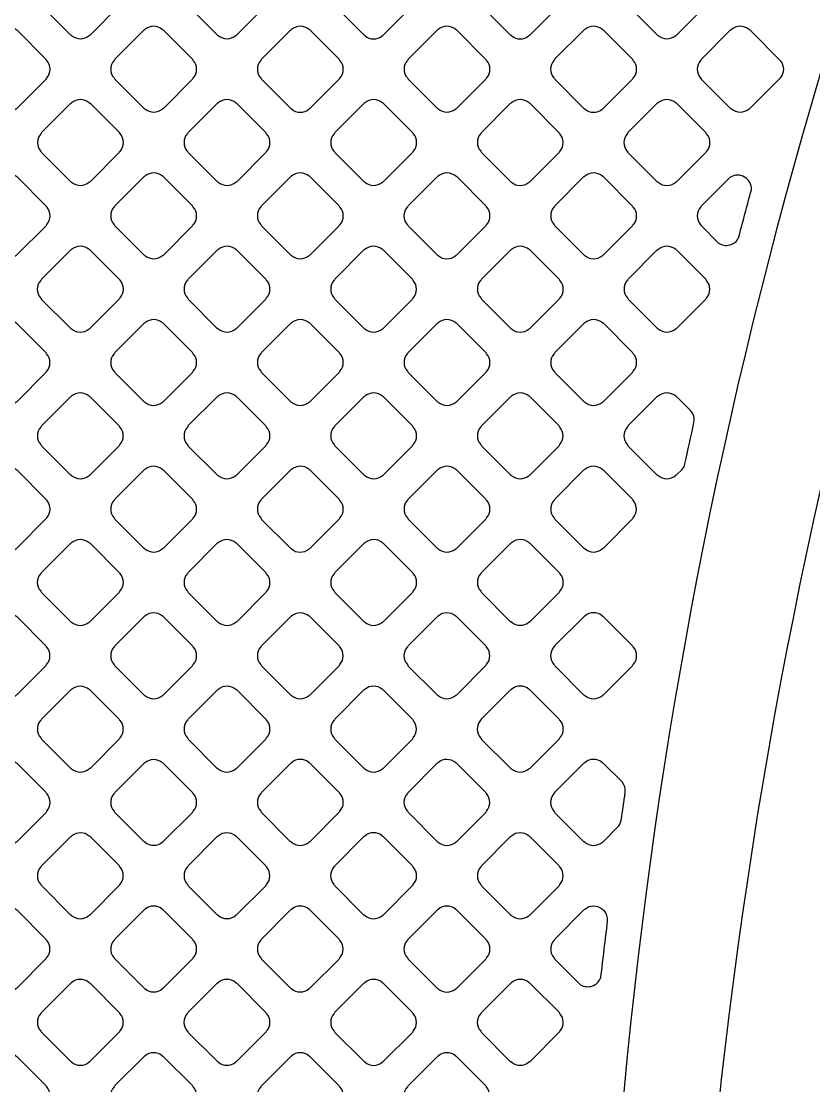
# Model space of a CAD drawing. Header units: millimetres. Extents: x 3440 to 3572, y 2 to 96.
# Drawn here: x 3490.296 to 3491.461, y 54.568 to 56.132 of the extents above; entities that cross this region are included whole.
import ezdxf

# ---------------------------------------------------------------- set-up
doc = ezdxf.new("R2010")
doc.units = ezdxf.units.MM
doc.header["$LTSCALE"] = 23.1
doc.layers.add('gbr-dxf', color=7, linetype='CONTINUOUS')

msp = doc.modelspace()

# ---------------------------------------------------------------- linework, layer by layer
at = {"layer": 'gbr-dxf', "linetype": 'Continuous'}
for points in [[(3494.7202, 60.2352), (3493.7319, 59.2469), (3493.7315, 59.2465, 0.198813), (3491.4285, 53.6891, -0.009943), (3491.4285, 53.6863), (3491.4285, 50.4611, -0.034985), (3491.4286, 50.4608, 0.107213), (3491.4306, 50.4526, -0.065073), (3491.4308, 50.452, -0.123869), (3491.4414, 50.41), (3491.4415, 50.41), (3491.4415, 49.8766), (3491.2637, 49.8766), (3491.2637, 50.1402, -0.009209), (3491.2636, 50.1432), (3491.2636, 50.4099, -0.135021), (3491.2761, 50.4554), (3491.2761, 53.6835, -0.009965), (3491.2761, 53.6863, -0.198905), (3493.6237, 59.3543), (3493.6241, 59.3546), (3494.6124, 60.3429)], [(3494.2543, 60.1648), (3493.8236, 59.734), (3493.8232, 59.7337), (3493.5341, 59.4445), (3493.4973, 59.4077), (3493.4973, 59.4077), (3493.4229, 59.3333), (3493.4229, 59.3333), (3493.4229, 59.3333, 0.198909), (3491.1489, 53.8438, -0.020503), (3491.1488, 53.8419), (3491.1488, 53.8144)]]:
    msp.add_lwpolyline(points, format="xyb", dxfattribs=at)
for points in [[(3490.325, 56.1566, -0.096117), (3490.3259, 56.155), (3490.3685, 56.1124, -0.100073), (3490.3702, 56.1114, 0.378731), (3490.3961, 56.1114, -0.09601), (3490.3978, 56.1124), (3490.4404, 56.1549, -0.096328), (3490.4414, 56.1566, 0.379), (3490.4414, 56.1825, -0.092234), (3490.4404, 56.1841), (3490.3979, 56.2266, -0.104677), (3490.3961, 56.2277, 0.379), (3490.3701, 56.2277, -0.096117), (3490.3685, 56.2267), (3490.3259, 56.1842, -0.096328), (3490.325, 56.1825, 0.379063)], [(3490.5405, 56.1566, -0.095956), (3490.5414, 56.1549), (3490.584, 56.1124, -0.100151), (3490.5857, 56.1114, 0.379243), (3490.6116, 56.1114, -0.095487), (3490.6133, 56.1123), (3490.6559, 56.155, -0.095916), (3490.6568, 56.1566, 0.379605), (3490.6568, 56.1825, -0.108195), (3490.6558, 56.1844), (3490.6135, 56.2267, -0.104691), (3490.6117, 56.2278, 0.379731), (3490.5857, 56.2278, -0.096625), (3490.5841, 56.2268), (3490.5414, 56.1842, -0.096111), (3490.5405, 56.1825, 0.379682)], [(3490.756, 56.1567, -0.09601), (3490.757, 56.155), (3490.7998, 56.1122, -0.08335), (3490.8012, 56.1113, 0.378952), (3490.8271, 56.1113, -0.09601), (3490.8288, 56.1123), (3490.8714, 56.1549, -0.096328), (3490.8723, 56.1565, 0.37947), (3490.8723, 56.1825, -0.092636), (3490.8714, 56.1841), (3490.8286, 56.2268, -0.088207), (3490.8271, 56.2277, 0.379297), (3490.8012, 56.2278, -0.096261), (3490.7995, 56.2268), (3490.757, 56.1843, -0.095916), (3490.756, 56.1826, 0.379011)], [(3490.9715, 56.1825, 0.37889), (3490.9715, 56.1566, -0.107475), (3490.9726, 56.1547), (3491.015, 56.1123, -0.095824), (3491.0166, 56.1113, 0.378719), (3491.0425, 56.1113, -0.095378), (3491.0442, 56.1123), (3491.0869, 56.155, -0.095602), (3491.0879, 56.1566, 0.379605), (3491.0879, 56.1826, -0.096458), (3491.0869, 56.1842), (3491.0443, 56.2268, -0.092623), (3491.0427, 56.2278, 0.3795), (3491.0168, 56.2278, -0.096259), (3491.0151, 56.2268), (3490.9725, 56.1842, -0.095895)], [(3491.187, 56.1826, 0.379465), (3491.1871, 56.1567, -0.103917), (3491.1881, 56.1549), (3491.2307, 56.1123, -0.092072), (3491.2322, 56.1114, 0.37981), (3491.2582, 56.1114, -0.096625), (3491.2598, 56.1123), (3491.3024, 56.1549, -0.096111), (3491.3034, 56.1565, 0.379859), (3491.3034, 56.1825, -0.100399), (3491.3024, 56.1842), (3491.2598, 56.2268, -0.096627), (3491.2581, 56.2278, 0.379297), (3491.2322, 56.2278, -0.096261), (3491.2306, 56.2268), (3491.188, 56.1843, -0.096328)], [(3490.2172, 56.0748, 0.378504), (3490.2172, 56.0489, -0.100188), (3490.2182, 56.0471), (3490.2607, 56.0047, -0.103421), (3490.2625, 56.0036, 0.379029), (3490.2884, 56.0037, -0.096625), (3490.2901, 56.0046), (3490.3327, 56.0472, -0.096111), (3490.3336, 56.0489, 0.379859), (3490.3336, 56.0748, -0.088014), (3490.3327, 56.0763), (3490.2901, 56.119, -0.100824), (3490.2884, 56.12, 0.379297), (3490.2624, 56.12, -0.096261), (3490.2608, 56.119), (3490.2182, 56.0764, -0.096509)], [(3490.4327, 56.0489, -0.099643), (3490.4337, 56.0472), (3490.4762, 56.0047, -0.104246), (3490.478, 56.0037, 0.378892), (3490.5039, 56.0037, -0.095883), (3490.5056, 56.0046), (3490.548, 56.0471, -0.096227), (3490.549, 56.0488, 0.379605), (3490.549, 56.0747, -0.104293), (3490.548, 56.0765), (3490.5056, 56.1189, -0.100519), (3490.5038, 56.1199, 0.3795), (3490.4779, 56.12, -0.096259), (3490.4762, 56.119), (3490.4337, 56.0764, -0.095895), (3490.4327, 56.0748, 0.378651)], [(3490.6482, 56.0748, 0.379465), (3490.6482, 56.0488, -0.099964), (3490.6492, 56.0471), (3490.6919, 56.0045, -0.087638), (3490.6934, 56.0035, 0.379308), (3490.7193, 56.0035, -0.095968), (3490.721, 56.0045), (3490.7637, 56.0472, -0.096328), (3490.7646, 56.0488, 0.379), (3490.7647, 56.0748, -0.104256), (3490.7636, 56.0766), (3490.7211, 56.1191, -0.10077), (3490.7194, 56.1201, 0.378945), (3490.6935, 56.1201, -0.096217), (3490.6919, 56.1191), (3490.6492, 56.0764, -0.096328)], [(3490.8638, 56.0748, 0.37889), (3490.8638, 56.0489, -0.096265), (3490.8648, 56.0473), (3490.9076, 56.0045, -0.083168), (3490.9089, 56.0036, 0.378647), (3490.9349, 56.0036, -0.095383), (3490.9365, 56.0046), (3490.9791, 56.0472, -0.096036), (3490.9801, 56.0488, 0.378841), (3490.9801, 56.0748, -0.09221), (3490.9791, 56.0763), (3490.9364, 56.119, -0.088207), (3490.9349, 56.12, 0.379456), (3490.909, 56.12, -0.096614), (3490.9073, 56.119), (3490.8648, 56.0765, -0.095895)], [(3491.0792, 56.0748, 0.378793), (3491.0792, 56.0489, -0.107922), (3491.0803, 56.047), (3491.1228, 56.0045, -0.095916), (3491.1244, 56.0035, 0.379639), (3491.1504, 56.0035, -0.096475), (3491.152, 56.0045), (3491.1947, 56.0472, -0.096627), (3491.1957, 56.0488, 0.379859), (3491.1957, 56.0748, -0.096723), (3491.1947, 56.0764), (3491.152, 56.1191, -0.092898), (3491.1504, 56.1201, 0.379141), (3491.1245, 56.1201, -0.095883), (3491.1229, 56.1191), (3491.0802, 56.0764, -0.095987)], [(3491.2948, 56.0488, -0.092348), (3491.2957, 56.0472), (3491.3384, 56.0045, -0.096111), (3491.3401, 56.0036, 0.37981), (3491.366, 56.0036, -0.096458), (3491.3677, 56.0045), (3491.4128, 56.0496, 0.331659), (3491.4128, 56.0738), (3491.3675, 56.119, -0.092398), (3491.366, 56.12, 0.379778), (3491.34, 56.12, -0.096458), (3491.3384, 56.119), (3491.2958, 56.0764, -0.096627), (3491.2948, 56.0748, 0.379682)], [(3490.325, 55.9411, -0.099971), (3490.326, 55.9394), (3490.3685, 55.8969, -0.102971), (3490.3702, 55.8959, 0.378376), (3490.3961, 55.8959, -0.096031), (3490.3978, 55.8968), (3490.4404, 55.9395, -0.095916), (3490.4414, 55.9411, 0.379605), (3490.4414, 55.9671, -0.088014), (3490.4405, 55.9686), (3490.3979, 56.0112, -0.100824), (3490.3961, 56.0122, 0.379762), (3490.3702, 56.0122, -0.096265), (3490.3685, 56.0112), (3490.326, 55.9687, -0.096737), (3490.325, 55.967, 0.379065)], [(3490.5405, 55.9411, -0.099971), (3490.5415, 55.9394), (3490.584, 55.8969, -0.103923), (3490.5858, 55.8959, 0.379422), (3490.6117, 55.8959, -0.096625), (3490.6134, 55.8969), (3490.6558, 55.9393, -0.096111), (3490.6568, 55.941, 0.379357), (3490.6568, 55.9669, -0.104256), (3490.6558, 55.9687), (3490.6133, 56.0112, -0.10077), (3490.6116, 56.0122, 0.378945), (3490.5857, 56.0122, -0.096217), (3490.584, 56.0112), (3490.5415, 55.9687, -0.095916), (3490.5405, 55.9671, 0.379011)], [(3490.756, 55.9411, -0.099964), (3490.757, 55.9393), (3490.7996, 55.8967, -0.087638), (3490.8011, 55.8958, 0.379243), (3490.827, 55.8958, -0.095166), (3490.8287, 55.8967), (3490.8714, 55.9395, -0.095296), (3490.8724, 55.9411, 0.379605), (3490.8724, 55.9671, -0.104545), (3490.8713, 55.9689), (3490.8289, 56.0113, -0.101196), (3490.8272, 56.0123, 0.379731), (3490.8012, 56.0123, -0.096625), (3490.7996, 56.0113), (3490.757, 55.9687, -0.096111), (3490.756, 55.967, 0.379682)], [(3490.9715, 55.9671, 0.379465), (3490.9715, 55.9412, -0.095956), (3490.9725, 55.9395), (3491.0153, 55.8967, -0.082912), (3491.0167, 55.8958, 0.37981), (3491.0427, 55.8958, -0.096458), (3491.0443, 55.8968), (3491.0869, 55.9394, -0.096423), (3491.0878, 55.941, 0.379859), (3491.0878, 55.967, -0.09253), (3491.0869, 55.9685), (3491.0441, 56.0113, -0.088207), (3491.0426, 56.0122, 0.379297), (3491.0167, 56.0123, -0.096261), (3491.015, 56.0113), (3490.9725, 55.9688, -0.096328)], [(3491.187, 55.941, -0.103999), (3491.188, 55.9393), (3491.2305, 55.8968, -0.10739), (3491.2323, 55.8958, 0.379201), (3491.2583, 55.8958, -0.096625), (3491.2599, 55.8968), (3491.3025, 55.9393, -0.096111), (3491.3035, 55.941, 0.3795), (3491.3035, 55.9669, -0.100588), (3491.3025, 55.9687), (3491.2598, 56.0113, -0.096539), (3491.2582, 56.0123, 0.379249), (3491.2323, 56.0122, -0.096458), (3491.2306, 56.0113), (3491.188, 55.9687, -0.096627), (3491.187, 55.967, 0.379451)], [(3490.2171, 55.8332, -0.087254), (3490.218, 55.8317), (3490.2608, 55.7889, -0.091703), (3490.2623, 55.788, 0.378719), (3490.2883, 55.788, -0.096031), (3490.2899, 55.7889), (3490.3327, 55.8318, -0.095987), (3490.3337, 55.8334, 0.378715), (3490.3337, 55.8593, -0.083622), (3490.3328, 55.8607), (3490.29, 55.9035, -0.096197), (3490.2883, 55.9045, 0.379071), (3490.2624, 55.9045, -0.096625), (3490.2608, 55.9035), (3490.2181, 55.8608, -0.096111), (3490.2171, 55.8592, 0.379451)], [(3490.4327, 55.8593, 0.378673), (3490.4327, 55.8334, -0.103884), (3490.4338, 55.8316), (3490.4762, 55.7892, -0.107439), (3490.478, 55.7881, 0.378424), (3490.5039, 55.7881, -0.09601), (3490.5056, 55.7891), (3490.5481, 55.8317, -0.096328), (3490.5491, 55.8333, 0.379), (3490.5491, 55.8592, -0.100402), (3490.5481, 55.861), (3490.5055, 55.9035, -0.096527), (3490.5039, 55.9045, 0.378784), (3490.478, 55.9045, -0.096031), (3490.4763, 55.9036), (3490.4337, 55.8609, -0.096195)], [(3490.6483, 55.8334, -0.104099), (3490.6493, 55.8316), (3490.6919, 55.789, -0.091703), (3490.6934, 55.7881, 0.378719), (3490.7193, 55.7881, -0.095378), (3490.721, 55.789), (3490.7636, 55.8317, -0.0952), (3490.7646, 55.8333, 0.378889), (3490.7646, 55.8592, -0.100514), (3490.7635, 55.861), (3490.721, 55.9035, -0.096558), (3490.7194, 55.9044, 0.379778), (3490.6934, 55.9044, -0.096625), (3490.6918, 55.9035), (3490.6493, 55.861, -0.096111), (3490.6483, 55.8593, 0.379451)], [(3490.8637, 55.8593, 0.379465), (3490.8637, 55.8333, -0.10047), (3490.8647, 55.8316), (3490.9074, 55.7889, -0.088202), (3490.9089, 55.788, 0.37981), (3490.9349, 55.788, -0.096458), (3490.9365, 55.789), (3490.9792, 55.8317, -0.096627), (3490.9802, 55.8333, 0.379859), (3490.9802, 55.8593, -0.104765), (3490.9791, 55.8611), (3490.9367, 55.9035, -0.100824), (3490.9349, 55.9045, 0.379297), (3490.909, 55.9046, -0.096217), (3490.9074, 55.9036), (3490.8647, 55.8609, -0.096423)], [(3491.0793, 55.8334, -0.096117), (3491.0803, 55.8317), (3491.1232, 55.7889, -0.083081), (3491.1246, 55.788, 0.379201), (3491.1505, 55.788, -0.096625), (3491.1521, 55.789), (3491.1947, 55.8315, -0.096111), (3491.1957, 55.8332, 0.379357), (3491.1957, 55.8591, -0.092315), (3491.1947, 55.8607), (3491.1519, 55.9035, -0.088435), (3491.1504, 55.9045, 0.37947), (3491.1245, 55.9044, -0.096458), (3491.1228, 55.9035), (3491.0803, 55.861, -0.096627), (3491.0793, 55.8593, 0.379451)], [(3491.2948, 55.8592, 0.379307), (3491.2948, 55.8332, -0.104215), (3491.2959, 55.8314), (3491.3209, 55.8063, 0.449658), (3491.3506, 55.814, -0.002374), (3491.3694, 55.8847, 0.603449), (3491.338, 55.903), (3491.2958, 55.8608, -0.095796)], [(3490.3248, 55.7254, -0.087613), (3490.3257, 55.724), (3490.3685, 55.6812, -0.091578), (3490.3701, 55.6802, 0.379178), (3490.396, 55.6802, -0.096766), (3490.3977, 55.6812), (3490.4404, 55.724, -0.096328), (3490.4414, 55.7256, 0.379029), (3490.4414, 55.7516, -0.083262), (3490.4405, 55.7529), (3490.3977, 55.7958, -0.096197), (3490.3961, 55.7967, 0.378472), (3490.3702, 55.7967, -0.096507), (3490.3685, 55.7958), (3490.3258, 55.753, -0.096423), (3490.3248, 55.7514, 0.379063)], [(3490.5405, 55.7256, -0.10377), (3490.5415, 55.7238), (3490.5839, 55.6814, -0.107439), (3490.5858, 55.6804, 0.37834), (3490.6117, 55.6804, -0.095383), (3490.6133, 55.6814), (3490.6559, 55.7239, -0.096036), (3490.6568, 55.7256, 0.378841), (3490.6568, 55.7515, -0.100514), (3490.6558, 55.7532), (3490.6133, 55.7957, -0.096212), (3490.6117, 55.7967, 0.379456), (3490.5857, 55.7967, -0.096614), (3490.5841, 55.7958), (3490.5415, 55.7532, -0.096197), (3490.5405, 55.7515, 0.378472)], [(3490.756, 55.7516, 0.378798), (3490.756, 55.7256, -0.104185), (3490.7571, 55.7238), (3490.7996, 55.6813, -0.091913), (3490.8012, 55.6803, 0.379639), (3490.8272, 55.6803, -0.096458), (3490.8288, 55.6813), (3490.8713, 55.7238, -0.096627), (3490.8723, 55.7255, 0.3795), (3490.8723, 55.7514, -0.100514), (3490.8713, 55.7532), (3490.8287, 55.7958, -0.096539), (3490.8271, 55.7967, 0.378645), (3490.8012, 55.7967, -0.09657), (3490.7995, 55.7958), (3490.757, 55.7532, -0.096195)], [(3490.9715, 55.7256, -0.099643), (3490.9725, 55.7238), (3491.0153, 55.6811, -0.087737), (3491.0167, 55.6802, 0.379422), (3491.0427, 55.6802, -0.096625), (3491.0443, 55.6812), (3491.087, 55.7238, -0.096111), (3491.088, 55.7255, 0.379357), (3491.088, 55.7514, -0.104256), (3491.087, 55.7532), (3491.0444, 55.7958, -0.10077), (3491.0427, 55.7968, 0.37947), (3491.0168, 55.7967, -0.096458), (3491.0151, 55.7958), (3490.9725, 55.7532, -0.096627), (3490.9715, 55.7515, 0.379308)], [(3491.1871, 55.7256, -0.09601), (3491.1881, 55.7239), (3491.2309, 55.6812, -0.08335), (3491.2322, 55.6803, 0.379422), (3491.2582, 55.6803, -0.096625), (3491.2598, 55.6813), (3491.3024, 55.7238, -0.096111), (3491.3034, 55.7255, 0.3795), (3491.3034, 55.7514, -0.092597), (3491.3024, 55.753), (3491.2597, 55.7957, -0.088093), (3491.2582, 55.7966, 0.379249), (3491.2323, 55.7966, -0.096625), (3491.2306, 55.7956), (3491.1881, 55.7532, -0.096111), (3491.1872, 55.7515, 0.379308)], [(3490.2171, 55.6437, 0.379465), (3490.2172, 55.6177, -0.091954), (3490.2181, 55.6162), (3490.2607, 55.5735, -0.096332), (3490.2624, 55.5725, 0.37981), (3490.2884, 55.5725, -0.096625), (3490.29, 55.5735), (3490.3325, 55.6161, -0.096111), (3490.3335, 55.6177, 0.379859), (3490.3335, 55.6437, -0.096458), (3490.3325, 55.6453), (3490.2901, 55.6878, -0.108174), (3490.2882, 55.6888, 0.379297), (3490.2623, 55.6888, -0.096261), (3490.2607, 55.6879), (3490.2181, 55.6453, -0.096328)], [(3490.4326, 55.6437, 0.379639), (3490.4326, 55.6177, -0.091954), (3490.4336, 55.6161), (3490.4762, 55.5735, -0.096332), (3490.4778, 55.5725, 0.379243), (3490.5038, 55.5725, -0.095166), (3490.5054, 55.5735), (3490.5481, 55.6162, -0.096036), (3490.5491, 55.6178, 0.378715), (3490.5491, 55.6437, -0.096507), (3490.5481, 55.6454), (3490.5054, 55.688, -0.092132), (3490.5039, 55.689, 0.379105), (3490.478, 55.689, -0.096259), (3490.4763, 55.688), (3490.4336, 55.6453, -0.096558)], [(3490.6482, 55.6438, 0.378673), (3490.6482, 55.6179, -0.107356), (3490.6493, 55.616), (3490.6918, 55.5735, -0.095412), (3490.6935, 55.5725, 0.379034), (3490.7194, 55.5725, -0.096458), (3490.721, 55.5735), (3490.7637, 55.6161, -0.096627), (3490.7646, 55.6178, 0.379859), (3490.7646, 55.6438, -0.096723), (3490.7637, 55.6454), (3490.721, 55.6881, -0.092564), (3490.7194, 55.689, 0.379141), (3490.6935, 55.689, -0.096031), (3490.6919, 55.6881), (3490.6492, 55.6454, -0.095987)], [(3490.8638, 55.6179, -0.103999), (3490.8648, 55.6161), (3490.9075, 55.5734, -0.091578), (3490.909, 55.5725, 0.378731), (3490.935, 55.5725, -0.09601), (3490.9366, 55.5734), (3490.9792, 55.616, -0.096328), (3490.9802, 55.6177, 0.37947), (3490.9801, 55.6436, -0.100902), (3490.9791, 55.6454), (3490.9366, 55.6879, -0.096857), (3490.9349, 55.6889, 0.379731), (3490.9089, 55.6889, -0.096458), (3490.9073, 55.6879), (3490.8648, 55.6455, -0.096627), (3490.8638, 55.6438, 0.379451)], [(3491.0793, 55.6177, -0.099971), (3491.0803, 55.616), (3491.123, 55.5734, -0.08752), (3491.1244, 55.5725, 0.379201), (3491.1504, 55.5725, -0.096625), (3491.152, 55.5735), (3491.1947, 55.6161, -0.096332), (3491.1957, 55.6178, 0.3795), (3491.1957, 55.6437, -0.104371), (3491.1947, 55.6455), (3491.1523, 55.6879, -0.100442), (3491.1505, 55.6889, 0.379249), (3491.1246, 55.6889, -0.096625), (3491.1229, 55.6879), (3491.0803, 55.6453, -0.096111), (3491.0793, 55.6437, 0.379451)], [(3490.3249, 55.51, -0.091954), (3490.3259, 55.5084), (3490.3685, 55.4658, -0.096332), (3490.3701, 55.4648, 0.379092), (3490.3961, 55.4648, -0.095378), (3490.3977, 55.4657), (3490.4403, 55.5084, -0.096036), (3490.4413, 55.51, 0.378841), (3490.4413, 55.5359, -0.096614), (3490.4403, 55.5376), (3490.3979, 55.58, -0.108029), (3490.396, 55.5811, 0.379778), (3490.37, 55.5811, -0.096625), (3490.3684, 55.5801), (3490.3259, 55.5376, -0.096111), (3490.3249, 55.5359, 0.379682)], [(3490.5404, 55.5359, 0.379465), (3490.5404, 55.5099, -0.092348), (3490.5413, 55.5084), (3490.584, 55.4657, -0.096111), (3490.5856, 55.4648, 0.379423), (3490.6116, 55.4647, -0.09601), (3490.6132, 55.4657), (3490.6559, 55.5084, -0.095997), (3490.6569, 55.51, 0.378472), (3490.6569, 55.5359, -0.095968), (3490.6559, 55.5376), (3490.6132, 55.5803, -0.091848), (3490.6116, 55.5812, 0.378552), (3490.5857, 55.5812, -0.09657), (3490.584, 55.5803), (3490.5413, 55.5376, -0.096423)], [(3490.756, 55.536, 0.378429), (3490.756, 55.5101, -0.107473), (3490.7571, 55.5082), (3490.7996, 55.4657, -0.095686), (3490.8013, 55.4647, 0.378707), (3490.8272, 55.4647, -0.096117), (3490.8288, 55.4657), (3490.8715, 55.5084, -0.095895), (3490.8725, 55.51, 0.378827), (3490.8725, 55.5359, -0.095968), (3490.8715, 55.5376), (3490.8288, 55.5803, -0.092456), (3490.8272, 55.5812, 0.379083), (3490.8013, 55.5812, -0.09601), (3490.7996, 55.5803), (3490.757, 55.5376, -0.096301)], [(3490.9716, 55.51, -0.103582), (3490.9726, 55.5083), (3491.0152, 55.4657, -0.091916), (3491.0167, 55.4648, 0.379422), (3491.0427, 55.4648, -0.095956), (3491.0443, 55.4658), (3491.0869, 55.5083, -0.096111), (3491.0878, 55.51, 0.379859), (3491.0878, 55.5359, -0.100399), (3491.0868, 55.5377), (3491.0444, 55.5801, -0.096857), (3491.0427, 55.5811, 0.3795), (3491.0168, 55.5811, -0.096259), (3491.0151, 55.5801), (3490.9726, 55.5376, -0.095895), (3490.9716, 55.536, 0.378651)], [(3491.187, 55.5359, 0.378862), (3491.187, 55.51, -0.095506), (3491.188, 55.5084), (3491.2305, 55.4658, -0.099176), (3491.2322, 55.4648, 0.378937), (3491.2581, 55.4649, -0.09572), (3491.2598, 55.4659), (3491.267, 55.473, 0.126711), (3491.2717, 55.4818, -0.002025), (3491.285, 55.5424, -0.049049), (3491.285, 55.5428, 0.236459), (3491.28, 55.56, -0.067926), (3491.2796, 55.5606), (3491.26, 55.5802, -0.10442), (3491.2582, 55.5812, 0.379322), (3491.2323, 55.5812, -0.096259), (3491.2306, 55.5802), (3491.188, 55.5376, -0.095895)], [(3490.2171, 55.4022, -0.09601), (3490.218, 55.4005), (3490.2606, 55.358, -0.100401), (3490.2623, 55.357, 0.378892), (3490.2883, 55.357, -0.095383), (3490.2899, 55.3579), (3490.3326, 55.4007, -0.095701), (3490.3336, 55.4023, 0.378889), (3490.3336, 55.4282, -0.09221), (3490.3326, 55.4298), (3490.2901, 55.4723, -0.104442), (3490.2883, 55.4734, 0.379778), (3490.2623, 55.4734, -0.096625), (3490.2607, 55.4724), (3490.2181, 55.4298, -0.096111), (3490.2171, 55.4281, 0.379308)], [(3490.4327, 55.4023, -0.09601), (3490.4336, 55.4006), (3490.4762, 55.358, -0.100401), (3490.4779, 55.357, 0.379422), (3490.5039, 55.3571, -0.096458), (3490.5055, 55.358), (3490.548, 55.4005, -0.096627), (3490.549, 55.4021, 0.3795), (3490.549, 55.4281, -0.10824), (3490.5479, 55.4299), (3490.5055, 55.4723, -0.104101), (3490.5037, 55.4734, 0.378645), (3490.4778, 55.4734, -0.096367), (3490.4762, 55.4724), (3490.4336, 55.4298, -0.095916), (3490.4327, 55.4282, 0.379011)], [(3490.6482, 55.4022, -0.09601), (3490.6491, 55.4006), (3490.692, 55.3577, -0.083291), (3490.6934, 55.3568, 0.37904), (3490.7193, 55.3568, -0.09601), (3490.721, 55.3578), (3490.7637, 55.4006, -0.095997), (3490.7647, 55.4022, 0.378532), (3490.7647, 55.4281, -0.091476), (3490.7637, 55.4297), (3490.7209, 55.4726, -0.08787), (3490.7194, 55.4735, 0.379071), (3490.6935, 55.4734, -0.096723), (3490.6918, 55.4725), (3490.6492, 55.4298, -0.096857), (3490.6482, 55.4282, 0.379308)], [(3490.8638, 55.4282, 0.378489), (3490.8638, 55.4023, -0.107311), (3490.8649, 55.4004), (3490.9073, 55.3579, -0.094772), (3490.909, 55.357, 0.379034), (3490.9349, 55.357, -0.096625), (3490.9365, 55.358), (3490.9792, 55.4006, -0.096332), (3490.9801, 55.4023, 0.3795), (3490.9802, 55.4282, -0.096614), (3490.9792, 55.4299), (3490.9366, 55.4725, -0.092187), (3490.935, 55.4734, 0.37891), (3490.9091, 55.4734, -0.095866), (3490.9074, 55.4725), (3490.8648, 55.4298, -0.096301)], [(3491.0793, 55.4283, 0.379422), (3491.0793, 55.4023, -0.103926), (3491.0804, 55.4005), (3491.1229, 55.358, -0.092072), (3491.1244, 55.3571, 0.379243), (3491.1504, 55.3571, -0.095383), (3491.152, 55.358), (3491.1946, 55.4007, -0.095602), (3491.1956, 55.4023, 0.378889), (3491.1956, 55.4282, -0.100514), (3491.1946, 55.4299), (3491.1521, 55.4724, -0.096212), (3491.1504, 55.4734, 0.379313), (3491.1245, 55.4734, -0.095968), (3491.1228, 55.4725), (3491.0803, 55.4299, -0.096328)], [(3490.3248, 55.2944, -0.09601), (3490.3258, 55.2928), (3490.3684, 55.2502, -0.100401), (3490.3701, 55.2492, 0.379422), (3490.396, 55.2492, -0.096458), (3490.3977, 55.2502), (3490.4404, 55.2929, -0.096627), (3490.4413, 55.2945, 0.3795), (3490.4414, 55.3205, -0.09221), (3490.4404, 55.322), (3490.3978, 55.3646, -0.104101), (3490.396, 55.3656, 0.378645), (3490.3701, 55.3656, -0.096367), (3490.3685, 55.3647), (3490.3258, 55.322, -0.095916), (3490.3248, 55.3204, 0.379011)], [(3490.5404, 55.2945, -0.095866), (3490.5414, 55.2929), (3490.5841, 55.2502, -0.099727), (3490.5858, 55.2492, 0.379422), (3490.6117, 55.2492, -0.096625), (3490.6134, 55.2502), (3490.6558, 55.2927, -0.096332), (3490.6568, 55.2943, 0.3795), (3490.6568, 55.3202, -0.10824), (3490.6557, 55.3221), (3490.6133, 55.3646, -0.104536), (3490.6115, 55.3656, 0.379249), (3490.5856, 55.3656, -0.096458), (3490.5839, 55.3646), (3490.5414, 55.3221, -0.096627), (3490.5405, 55.3204, 0.379308)], [(3490.756, 55.2944, -0.096117), (3490.757, 55.2927), (3490.7997, 55.25, -0.083), (3490.8011, 55.2491, 0.378862), (3490.827, 55.2491, -0.095866), (3490.8287, 55.2501), (3490.8714, 55.2929, -0.096197), (3490.8724, 55.2945, 0.378532), (3490.8724, 55.3204, -0.092061), (3490.8714, 55.322), (3490.8287, 55.3647, -0.087525), (3490.8272, 55.3657, 0.379071), (3490.8013, 55.3656, -0.096458), (3490.7996, 55.3646), (3490.757, 55.322, -0.096627), (3490.756, 55.3203, 0.379451)], [(3490.9715, 55.2946, -0.107569), (3490.9726, 55.2927), (3491.015, 55.2502, -0.095412), (3491.0167, 55.2493, 0.378376), (3491.0426, 55.2493, -0.095383), (3491.0442, 55.2502), (3491.0869, 55.2929, -0.095628), (3491.0879, 55.2946, 0.379605), (3491.0879, 55.3205, -0.096458), (3491.0869, 55.3222), (3491.0443, 55.3648, -0.092623), (3491.0427, 55.3657, 0.3795), (3491.0168, 55.3657, -0.096259), (3491.0151, 55.3647), (3490.9725, 55.3221, -0.095759), (3490.9715, 55.3205, 0.378472)], [(3490.2171, 55.2127, 0.379465), (3490.2171, 55.1867, -0.10047), (3490.2182, 55.185), (3490.2606, 55.1425, -0.10399), (3490.2624, 55.1415, 0.37981), (3490.2884, 55.1415, -0.096458), (3490.29, 55.1425), (3490.3325, 55.185, -0.096627), (3490.3335, 55.1867, 0.379859), (3490.3335, 55.2126, -0.088442), (3490.3326, 55.2141), (3490.29, 55.2568, -0.100519), (3490.2882, 55.2578, 0.379297), (3490.2623, 55.2578, -0.095866), (3490.2607, 55.2568), (3490.2181, 55.2143, -0.095916)], [(3490.4326, 55.1867, -0.099643), (3490.4336, 55.185), (3490.4762, 55.1424, -0.103545), (3490.4779, 55.1414, 0.379422), (3490.5039, 55.1414, -0.096625), (3490.5055, 55.1424), (3490.5481, 55.185, -0.096111), (3490.5491, 55.1866, 0.3795), (3490.5491, 55.2126, -0.104843), (3490.5481, 55.2144), (3490.5055, 55.2569, -0.100588), (3490.5038, 55.2579, 0.379249), (3490.4779, 55.2579, -0.096458), (3490.4762, 55.2569), (3490.4336, 55.2143, -0.096627), (3490.4326, 55.2126, 0.379308)], [(3490.6483, 55.1867, -0.100082), (3490.6493, 55.185), (3490.6919, 55.1424, -0.087645), (3490.6934, 55.1414, 0.379201), (3490.7193, 55.1415, -0.096625), (3490.721, 55.1424), (3490.7635, 55.185, -0.096111), (3490.7645, 55.1866, 0.379357), (3490.7645, 55.2126, -0.104256), (3490.7635, 55.2144), (3490.7211, 55.2568, -0.10077), (3490.7194, 55.2578, 0.37947), (3490.6934, 55.2578, -0.096458), (3490.6918, 55.2568), (3490.6493, 55.2143, -0.096627), (3490.6483, 55.2126, 0.379451)], [(3490.8637, 55.1867, -0.09601), (3490.8646, 55.1851), (3490.9074, 55.1423, -0.083291), (3490.9088, 55.1414, 0.37874), (3490.9347, 55.1414, -0.096031), (3490.9364, 55.1424), (3490.9791, 55.1852, -0.095895), (3490.9801, 55.1868, 0.378721), (3490.9801, 55.2127, -0.092234), (3490.9791, 55.2143), (3490.9364, 55.257, -0.087645), (3490.9349, 55.2579, 0.379105), (3490.909, 55.2579, -0.096259), (3490.9073, 55.2569), (3490.8647, 55.2143, -0.096212), (3490.8637, 55.2126, 0.379173)], [(3491.0792, 55.2127, 0.378553), (3491.0792, 55.1868, -0.107356), (3491.0803, 55.185), (3491.1228, 55.1424, -0.095686), (3491.1245, 55.1414, 0.378707), (3491.1504, 55.1415, -0.096117), (3491.152, 55.1424), (3491.1947, 55.1851, -0.096206), (3491.1957, 55.1868, 0.379249), (3491.1957, 55.2127, -0.096458), (3491.1947, 55.2144), (3491.152, 55.2571, -0.092289), (3491.1504, 55.258, 0.379141), (3491.1245, 55.258, -0.095378), (3491.1229, 55.2571), (3491.0802, 55.2144, -0.096036)], [(3490.3249, 55.079, -0.099643), (3490.3259, 55.0772), (3490.3684, 55.0347, -0.103545), (3490.3702, 55.0337, 0.378952), (3490.3961, 55.0337, -0.09601), (3490.3978, 55.0346), (3490.4404, 55.0772, -0.096328), (3490.4414, 55.0789, 0.37947), (3490.4413, 55.1048, -0.088442), (3490.4404, 55.1063), (3490.3977, 55.149, -0.100519), (3490.396, 55.15, 0.379731), (3490.37, 55.15, -0.096458), (3490.3684, 55.149), (3490.3259, 55.1065, -0.096627), (3490.3249, 55.1049, 0.379308)], [(3490.5404, 55.1048, 0.37889), (3490.5404, 55.0788, -0.100082), (3490.5414, 55.0771), (3490.5839, 55.0347, -0.103923), (3490.5856, 55.0337, 0.379201), (3490.6116, 55.0337, -0.096625), (3490.6132, 55.0347), (3490.6558, 55.0773, -0.096111), (3490.6568, 55.0789, 0.379859), (3490.6568, 55.1049, -0.104293), (3490.6558, 55.1067), (3490.6134, 55.149, -0.100824), (3490.6117, 55.15, 0.3795), (3490.5857, 55.1501, -0.096614), (3490.5841, 55.1491), (3490.5414, 55.1064, -0.096539)], [(3490.756, 55.079, -0.10047), (3490.757, 55.0773), (3490.7996, 55.0347, -0.088202), (3490.8011, 55.0337, 0.379092), (3490.827, 55.0337, -0.095383), (3490.8287, 55.0347), (3490.8713, 55.0773, -0.096227), (3490.8722, 55.0789, 0.37905), (3490.8722, 55.1049, -0.103956), (3490.8712, 55.1067), (3490.8288, 55.1491, -0.10077), (3490.8271, 55.1501, 0.37947), (3490.8011, 55.1501, -0.096458), (3490.7995, 55.1491), (3490.757, 55.1066, -0.096627), (3490.756, 55.1049, 0.379682)], [(3490.9714, 55.079, -0.09601), (3490.9724, 55.0773), (3491.0152, 55.0345, -0.083291), (3491.0166, 55.0336, 0.37904), (3491.0425, 55.0336, -0.09601), (3491.0442, 55.0346), (3491.0869, 55.0773, -0.095997), (3491.0879, 55.079, 0.378532), (3491.0879, 55.1049, -0.091476), (3491.0869, 55.1064), (3491.0441, 55.1493, -0.087396), (3491.0426, 55.1502, 0.378509), (3491.0167, 55.1502, -0.096217), (3491.015, 55.1492), (3490.9724, 55.1066, -0.095916), (3490.9714, 55.1049, 0.379011)], [(3490.2171, 54.9711, -0.087284), (3490.218, 54.9697), (3490.2608, 54.9268, -0.091737), (3490.2624, 54.9259, 0.378952), (3490.2883, 54.9258, -0.09601), (3490.29, 54.9268), (3490.3327, 54.9695, -0.096328), (3490.3337, 54.9712, 0.37947), (3490.3336, 54.9971, -0.084073), (3490.3328, 54.9985), (3490.29, 55.0413, -0.096857), (3490.2883, 55.0423, 0.379731), (3490.2623, 55.0423, -0.096458), (3490.2607, 55.0413), (3490.2181, 54.9987, -0.096627), (3490.2171, 54.9971, 0.379308)], [(3490.4327, 54.9971, 0.37889), (3490.4327, 54.9711, -0.103999), (3490.4338, 54.9694), (3490.4761, 54.927, -0.10739), (3490.478, 54.926, 0.379201), (3490.5039, 54.926, -0.096625), (3490.5055, 54.927), (3490.548, 54.9694, -0.096111), (3490.549, 54.9711, 0.379859), (3490.549, 54.9971, -0.100399), (3490.548, 54.9988), (3490.5055, 55.0412, -0.096627), (3490.5038, 55.0422, 0.3795), (3490.4779, 55.0422, -0.096614), (3490.4762, 55.0413), (3490.4337, 54.9987, -0.096539)], [(3490.6482, 54.9712, -0.104392), (3490.6492, 54.9694), (3490.6917, 54.9269, -0.092233), (3490.6933, 54.9259, 0.379092), (3490.7192, 54.9259, -0.095383), (3490.7208, 54.9269), (3490.7636, 54.9696, -0.096227), (3490.7645, 54.9712, 0.37905), (3490.7646, 54.9972, -0.100076), (3490.7636, 54.9989), (3490.721, 55.0414, -0.096527), (3490.7194, 55.0424, 0.37947), (3490.6934, 55.0424, -0.096458), (3490.6918, 55.0414), (3490.6492, 54.9988, -0.096627), (3490.6482, 54.9971, 0.379682)], [(3490.8637, 54.9713, -0.099971), (3490.8647, 54.9696), (3490.9074, 54.9268, -0.087864), (3490.9089, 54.9259, 0.379422), (3490.9349, 54.9259, -0.095956), (3490.9365, 54.9269), (3490.979, 54.9695, -0.096332), (3490.98, 54.9711, 0.379859), (3490.98, 54.9971, -0.104765), (3490.979, 54.9989), (3490.9365, 55.0413, -0.100519), (3490.9348, 55.0423, 0.379141), (3490.9089, 55.0424, -0.095383), (3490.9072, 55.0414), (3490.8647, 54.9989, -0.096527), (3490.8637, 54.9972, 0.379087)], [(3491.0792, 54.9971, 0.379422), (3491.0792, 54.9712, -0.096119), (3491.0802, 54.9695), (3491.1228, 54.9269, -0.096023), (3491.1245, 54.9259, 0.379248), (3491.1504, 54.9259, -0.095968), (3491.1521, 54.9268), (3491.1728, 54.9475), (3491.1728, 54.9476, 0.144587), (3491.1779, 54.9577, -0.052421), (3491.178, 54.9582, -0.001366), (3491.1839, 54.9985, -0.042674), (3491.1839, 54.9989, 0.209684), (3491.1792, 55.0142), (3491.1519, 55.0415, -0.086954), (3491.1504, 55.0424, 0.378477), (3491.1245, 55.0424, -0.09601), (3491.1228, 55.0414), (3491.0802, 54.9988, -0.096328)], [(3490.3249, 54.8892, 0.37889), (3490.3249, 54.8633, -0.087254), (3490.3258, 54.8618), (3490.3685, 54.8191, -0.091578), (3490.3701, 54.8181, 0.379201), (3490.396, 54.8182, -0.096625), (3490.3977, 54.8191), (3490.4404, 54.8618, -0.096111), (3490.4413, 54.8635, 0.379859), (3490.4413, 54.8894, -0.083792), (3490.4405, 54.8908), (3490.3978, 54.9335, -0.096627), (3490.3961, 54.9345, 0.3795), (3490.3702, 54.9345, -0.096614), (3490.3685, 54.9335), (3490.3259, 54.8909, -0.095895)], [(3490.5404, 54.8635, -0.103999), (3490.5415, 54.8617), (3490.5838, 54.8193, -0.107634), (3490.5857, 54.8183, 0.378719), (3490.6116, 54.8183, -0.096031), (3490.6132, 54.8192), (3490.6557, 54.8617, -0.095916), (3490.6567, 54.8634, 0.378964), (3490.6567, 54.8893, -0.100076), (3490.6557, 54.891), (3490.6132, 54.9336, -0.096527), (3490.6115, 54.9345, 0.37947), (3490.5856, 54.9345, -0.096458), (3490.5839, 54.9335), (3490.5414, 54.8911, -0.096627), (3490.5405, 54.8894, 0.379451)], [(3490.7559, 54.8635, -0.103884), (3490.7569, 54.8617), (3490.7995, 54.8191, -0.091916), (3490.8011, 54.8181, 0.379422), (3490.827, 54.8181, -0.095956), (3490.8287, 54.8191), (3490.8713, 54.8618, -0.096332), (3490.8723, 54.8634, 0.379859), (3490.8723, 54.8894, -0.100902), (3490.8713, 54.8911), (3490.8288, 54.9337, -0.096857), (3490.8271, 54.9347, 0.379141), (3490.8012, 54.9347, -0.095383), (3490.7995, 54.9337), (3490.7569, 54.891, -0.096527), (3490.7559, 54.8894, 0.379087)], [(3490.9715, 54.8635, -0.099976), (3490.9725, 54.8617), (3491.0152, 54.819, -0.087638), (3491.0167, 54.8181, 0.37981), (3491.0427, 54.8181, -0.096625), (3491.0443, 54.8191), (3491.0869, 54.8616, -0.096111), (3491.0878, 54.8633, 0.379859), (3491.0878, 54.8893, -0.104293), (3491.0868, 54.8911), (3491.0443, 54.9335, -0.100519), (3491.0426, 54.9345, 0.379731), (3491.0166, 54.9345, -0.096458), (3491.015, 54.9336), (3490.9725, 54.8911, -0.096627), (3490.9715, 54.8894, 0.379682)], [(3490.2172, 54.7556, -0.091476), (3490.2181, 54.7541), (3490.2608, 54.7114, -0.095895), (3490.2624, 54.7105, 0.379422), (3490.2884, 54.7105, -0.096625), (3490.29, 54.7115), (3490.3325, 54.754, -0.096111), (3490.3335, 54.7556, 0.379859), (3490.3335, 54.7816, -0.096458), (3490.3325, 54.7833), (3490.2902, 54.8256, -0.108515), (3490.2883, 54.8267, 0.3795), (3490.2623, 54.8267, -0.096259), (3490.2607, 54.8257), (3490.2182, 54.7832, -0.095895), (3490.2172, 54.7815, 0.378651)], [(3490.4326, 54.7556, -0.092162), (3490.4336, 54.7541), (3490.4762, 54.7114, -0.095796), (3490.4779, 54.7104, 0.378719), (3490.5038, 54.7104, -0.096031), (3490.5054, 54.7114), (3490.548, 54.754, -0.095916), (3490.549, 54.7557, 0.378964), (3490.549, 54.7816, -0.095968), (3490.548, 54.7832), (3490.5054, 54.8259, -0.092456), (3490.5038, 54.8268, 0.37947), (3490.4779, 54.8268, -0.096458), (3490.4762, 54.8258), (3490.4336, 54.7832, -0.096627), (3490.4326, 54.7816, 0.379451)], [(3490.6482, 54.7817, 0.379465), (3490.6482, 54.7557, -0.108153), (3490.6493, 54.7539), (3490.6917, 54.7114, -0.096111), (3490.6934, 54.7104, 0.37981), (3490.7193, 54.7104, -0.095956), (3490.721, 54.7114), (3490.7635, 54.7539, -0.096332), (3490.7645, 54.7556, 0.379859), (3490.7645, 54.7816, -0.096723), (3490.7635, 54.7832), (3490.7209, 54.8259, -0.092898), (3490.7193, 54.8268, 0.379297), (3490.6933, 54.8268, -0.095866), (3490.6917, 54.8259), (3490.6492, 54.7833, -0.095916)], [(3490.8637, 54.7556, -0.103926), (3490.8647, 54.7538), (3490.9073, 54.7112, -0.092072), (3490.9089, 54.7103, 0.37981), (3490.9349, 54.7103, -0.096625), (3490.9365, 54.7113), (3490.9792, 54.7539, -0.096111), (3490.9802, 54.7556, 0.379859), (3490.9802, 54.7816, -0.100399), (3490.9791, 54.7833), (3490.9366, 54.8259, -0.096857), (3490.9349, 54.8268, 0.379731), (3490.9089, 54.8268, -0.096458), (3490.9073, 54.8259), (3490.8647, 54.7833, -0.096627), (3490.8637, 54.7816, 0.379682)], [(3491.0793, 54.7556, -0.092061), (3491.0802, 54.7541), (3491.1181, 54.7162, 0.474952), (3491.1482, 54.7268, -0.002705), (3491.1581, 54.8098, 0.211529), (3491.1528, 54.8251), (3491.1527, 54.8251), (3491.1522, 54.8256, -0.10771), (3491.1504, 54.8267, 0.379605), (3491.1244, 54.8267, -0.096625), (3491.1228, 54.8257), (3491.0803, 54.7832, -0.096111), (3491.0793, 54.7816, 0.379308)], [(3490.3249, 54.6479, -0.091476), (3490.3258, 54.6464), (3490.3685, 54.6037, -0.096227), (3490.3701, 54.6027, 0.378892), (3490.3961, 54.6027, -0.095883), (3490.3977, 54.6037), (3490.4403, 54.6463, -0.096227), (3490.4413, 54.6479, 0.378964), (3490.4413, 54.6739, -0.095968), (3490.4403, 54.6755), (3490.3979, 54.7179, -0.108196), (3490.396, 54.719, 0.37947), (3490.37, 54.719, -0.096458), (3490.3684, 54.718), (3490.3259, 54.6755, -0.096627), (3490.3249, 54.6739, 0.379308)], [(3490.5403, 54.6479, -0.091842), (3490.5413, 54.6464), (3490.584, 54.6036, -0.095796), (3490.5856, 54.6027, 0.379299), (3490.6116, 54.6027, -0.095956), (3490.6132, 54.6037), (3490.6558, 54.6462, -0.096332), (3490.6568, 54.6479, 0.3795), (3490.6568, 54.6738, -0.096614), (3490.6558, 54.6755), (3490.6131, 54.7182, -0.092187), (3490.6115, 54.7191, 0.378611), (3490.5856, 54.7191, -0.095166), (3490.584, 54.7182), (3490.5413, 54.6755, -0.096036), (3490.5403, 54.6738, 0.378386)], [(3490.756, 54.6479, -0.108042), (3490.7571, 54.6461), (3490.7996, 54.6036, -0.096332), (3490.8012, 54.6026, 0.37981), (3490.8272, 54.6026, -0.096625), (3490.8288, 54.6036), (3490.8714, 54.6461, -0.096111), (3490.8723, 54.6478, 0.379859), (3490.8723, 54.6737, -0.096458), (3490.8713, 54.6754), (3490.8287, 54.7181, -0.092233), (3490.8271, 54.719, 0.379731), (3490.8011, 54.719, -0.096458), (3490.7995, 54.718), (3490.757, 54.6756, -0.096627), (3490.756, 54.6739, 0.379682)], [(3490.9715, 54.6478, -0.103884), (3490.9725, 54.646), (3491.015, 54.6035, -0.091737), (3491.0166, 54.6026, 0.378952), (3491.0425, 54.6026, -0.09601), (3491.0442, 54.6035), (3491.0869, 54.6463, -0.096227), (3491.0879, 54.6479, 0.37947), (3491.0878, 54.6739, -0.100399), (3491.0868, 54.6756), (3491.0444, 54.718, -0.096627), (3491.0427, 54.719, 0.379731), (3491.0168, 54.719, -0.096625), (3491.0151, 54.7181), (3490.9725, 54.6754, -0.096111), (3490.9715, 54.6738, 0.379308)], [(3490.2171, 54.5401, -0.095866), (3490.218, 54.5385), (3490.2606, 54.4959, -0.100054), (3490.2623, 54.4949, 0.37874), (3490.2882, 54.4949, -0.096528), (3490.2899, 54.4959), (3490.3326, 54.5386, -0.096195), (3490.3336, 54.5402, 0.378338), (3490.3336, 54.5661, -0.091842), (3490.3327, 54.5677), (3490.2901, 54.6103, -0.104101), (3490.2883, 54.6113, 0.379347), (3490.2623, 54.6113, -0.096458), (3490.2607, 54.6103), (3490.2181, 54.5677, -0.096627), (3490.2171, 54.566, 0.379308)], [(3490.4326, 54.5402, -0.095883), (3490.4336, 54.5386), (3490.4762, 54.496, -0.099711), (3490.4779, 54.495, 0.379299), (3490.5039, 54.495, -0.096625), (3490.5055, 54.496), (3490.548, 54.5384, -0.096111), (3490.549, 54.54, 0.3795), (3490.549, 54.566, -0.10828), (3490.5479, 54.5679), (3490.5055, 54.6103, -0.104173), (3490.5037, 54.6113, 0.378611), (3490.4778, 54.6113, -0.095166), (3490.4762, 54.6103), (3490.4336, 54.5678, -0.095602), (3490.4326, 54.5661, 0.378386)], [(3490.6482, 54.5401, -0.095973), (3490.6492, 54.5385), (3490.692, 54.4957, -0.083134), (3490.6934, 54.4948, 0.37981), (3490.7193, 54.4948, -0.096625), (3490.721, 54.4958), (3490.7637, 54.5384, -0.096111), (3490.7646, 54.5401, 0.379859), (3490.7646, 54.566, -0.09253), (3490.7637, 54.5676), (3490.7209, 54.6104, -0.088334), (3490.7194, 54.6113, 0.379731), (3490.6934, 54.6113, -0.096458), (3490.6918, 54.6103), (3490.6492, 54.5677, -0.096627), (3490.6482, 54.5661, 0.379682)], [(3490.8638, 54.5401, -0.107803), (3490.8648, 54.5383), (3490.9073, 54.4959, -0.095895), (3490.9089, 54.4949, 0.378952), (3490.9348, 54.4949, -0.09601), (3490.9365, 54.4959), (3490.9791, 54.5384, -0.096328), (3490.98, 54.5401, 0.37947), (3490.98, 54.566, -0.096723), (3490.979, 54.5677), (3490.9365, 54.6103, -0.092564), (3490.9349, 54.6112, 0.379731), (3490.9089, 54.6112, -0.096625), (3490.9073, 54.6102), (3490.8648, 54.5677, -0.096111), (3490.8638, 54.5661, 0.379308)]]:
    msp.add_lwpolyline(points, format="xyb", close=True, dxfattribs=at)

doc.saveas('drawing.dxf')
